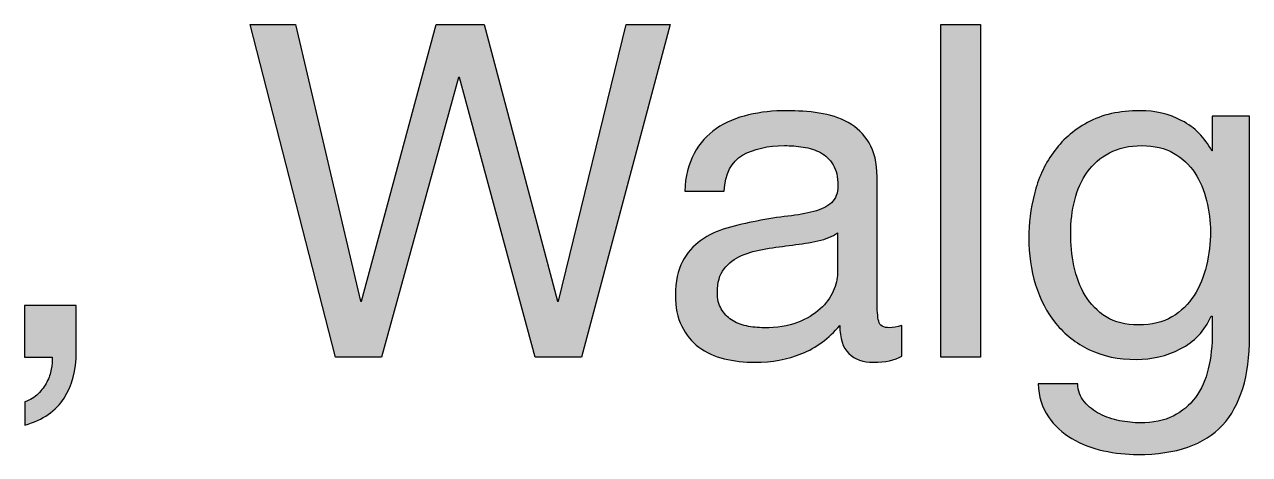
# Paper-space layout 'A2mask' of a CAD drawing. Extents: x 0 to 564, y 0 to 393.
# Drawn here: x 476.83 to 484.42, y 44.58 to 47.24 of the extents above; entities that cross this region are included whole.
import ezdxf
from ezdxf.enums import TextEntityAlignment as Align

# ---------------------------------------------------------------- set-up
doc = ezdxf.new("R2010")
doc.units = 0
doc.layers.get('0').update_dxf_attribs({"linetype": 'CONTINUOUS'})
doc.layers.get('Defpoints').update_dxf_attribs({"linetype": 'CONTINUOUS'})
doc.layers.add('JPP_Mask', color=7, linetype='CONTINUOUS')
doc.styles.add('JPP', font='arial.ttf')

# ---------------------------------------------------------------- blocks, each defined once
blk = doc.blocks.new('A2mask')
at = {"true_color": 0x004a91}
for points in [[(480.8334, 47.238), (480.5597, 47.238), (480.1412, 45.5249), (480.1356, 45.5249), (479.68, 47.238), (479.3828, 47.238), (478.9215, 45.5249), (478.9156, 45.5249), (478.512, 47.238), (478.232, 47.238), (478.7598, 45.1788), (479.0454, 45.1788), (479.5213, 46.9093), (479.5272, 46.9093), (479.9971, 45.1788), (480.2827, 45.1788)], [(482.7543, 47.238), (482.5094, 47.238), (482.5094, 45.1788), (482.7543, 45.1788)]]:
    blk.add_hatch(color=154, dxfattribs=at).paths.add_polyline_path(points)
h = blk.add_hatch(color=154, dxfattribs=at)
edge = h.paths.add_edge_path()
edge.add_spline(control_points=[(482.1141, 45.5277), (482.1141, 45.5277), (482.1141, 46.295), (482.1141, 46.295), (482.1141, 46.3814), (482.0978, 46.4517), (482.065, 46.5055)], knot_values=[30, 30, 30, 30, 31, 31, 31, 32, 32, 32, 32], degree=3, periodic=0)
edge.add_spline(control_points=[(482.065, 46.5055), (482.0322, 46.5592), (481.9892, 46.6011), (481.9355, 46.631)], knot_values=[29, 29, 29, 29, 30, 30, 30, 30], degree=3, periodic=0)
edge.add_spline(control_points=[(481.9355, 46.631), (481.8815, 46.6608), (481.8215, 46.6805), (481.7552, 46.6901)], knot_values=[28, 28, 28, 28, 29, 29, 29, 29], degree=3, periodic=0)
edge.add_spline(control_points=[(481.7552, 46.6901), (481.6886, 46.6997), (481.622, 46.7045), (481.5548, 46.7045)], knot_values=[27, 27, 27, 27, 28, 28, 28, 28], degree=3, periodic=0)
edge.add_spline(control_points=[(481.5548, 46.7045), (481.4719, 46.7045), (481.3931, 46.6959), (481.3182, 46.6785)], knot_values=[26, 26, 26, 26, 27, 27, 27, 27], degree=3, periodic=0)
edge.add_spline(control_points=[(481.3182, 46.6785), (481.2433, 46.6613), (481.1767, 46.6328), (481.119, 46.5935)], knot_values=[25, 25, 25, 25, 26, 26, 26, 26], degree=3, periodic=0)
edge.add_spline(control_points=[(481.119, 46.5935), (481.0614, 46.5541), (481.0153, 46.5026), (480.9809, 46.4391)], knot_values=[24, 24, 24, 24, 25, 25, 25, 25], degree=3, periodic=0)
edge.add_spline(control_points=[(480.9809, 46.4391), (480.9461, 46.3756), (480.9269, 46.2978), (480.9229, 46.2055)], knot_values=[23, 23, 23, 23, 24, 24, 24, 24], degree=3, periodic=0)
edge.add_spline(control_points=[(480.9229, 46.2055), (480.9229, 46.2055), (481.1681, 46.2055), (481.1681, 46.2055), (481.174, 46.3152), (481.2115, 46.3896), (481.2807, 46.429), (481.35, 46.4684), (481.4365, 46.4881), (481.5402, 46.4881)], knot_values=[20, 20, 20, 20, 21, 21, 21, 22, 22, 22, 23, 23, 23, 23], degree=3, periodic=0)
edge.add_spline(control_points=[(481.5402, 46.4881), (481.5786, 46.4881), (481.6177, 46.4853), (481.6572, 46.4795)], knot_values=[19, 19, 19, 19, 20, 20, 20, 20], degree=3, periodic=0)
edge.add_spline(control_points=[(481.6572, 46.4795), (481.6962, 46.4737), (481.732, 46.4623), (481.7638, 46.4449)], knot_values=[18, 18, 18, 18, 19, 19, 19, 19], degree=3, periodic=0)
edge.add_spline(control_points=[(481.7638, 46.4449), (481.7953, 46.4277), (481.8215, 46.4027), (481.8417, 46.37)], knot_values=[17, 17, 17, 17, 18, 18, 18, 18], degree=3, periodic=0)
edge.add_spline(control_points=[(481.8417, 46.37), (481.8619, 46.3372), (481.8719, 46.294), (481.8719, 46.2401)], knot_values=[16, 16, 16, 16, 17, 17, 17, 17], degree=3, periodic=0)
edge.add_spline(control_points=[(481.8719, 46.2401), (481.8719, 46.1941), (481.8583, 46.1589), (481.8314, 46.1349), (481.8046, 46.1109), (481.7682, 46.0925), (481.7218, 46.0801)], knot_values=[14, 14, 14, 14, 15, 15, 15, 16, 16, 16, 16], degree=3, periodic=0)
edge.add_spline(control_points=[(481.7218, 46.0801), (481.6757, 46.0675), (481.6224, 46.0579), (481.5617, 46.0513)], knot_values=[13, 13, 13, 13, 14, 14, 14, 14], degree=3, periodic=0)
edge.add_spline(control_points=[(481.5617, 46.0513), (481.5014, 46.0445), (481.4375, 46.0344), (481.3702, 46.0209)], knot_values=[12, 12, 12, 12, 13, 13, 13, 13], degree=3, periodic=0)
edge.add_spline(control_points=[(481.3702, 46.0209), (481.3066, 46.0095), (481.2446, 45.9949), (481.184, 45.9777), (481.1233, 45.9605), (481.0697, 45.9349), (481.0226, 45.9013)], knot_values=[10, 10, 10, 10, 11, 11, 11, 12, 12, 12, 12], degree=3, periodic=0)
edge.add_spline(control_points=[(481.0226, 45.9013), (480.9752, 45.8677), (480.9375, 45.8238), (480.9086, 45.7701)], knot_values=[9, 9, 9, 9, 10, 10, 10, 10], degree=3, periodic=0)
edge.add_spline(control_points=[(480.9086, 45.7701), (480.8798, 45.7163), (480.8652, 45.647), (480.8652, 45.5623)], knot_values=[8, 8, 8, 8, 9, 9, 9, 9], degree=3, periodic=0)
edge.add_spline(control_points=[(480.8652, 45.5623), (480.8652, 45.4875), (480.8785, 45.4235), (480.9043, 45.3707)], knot_values=[7, 7, 7, 7, 8, 8, 8, 8], degree=3, periodic=0)
edge.add_spline(control_points=[(480.9043, 45.3707), (480.9302, 45.3176), (480.9656, 45.2744), (481.011, 45.2408)], knot_values=[6, 6, 6, 6, 7, 7, 7, 7], degree=3, periodic=0)
edge.add_spline(control_points=[(481.011, 45.2408), (481.0561, 45.2071), (481.1084, 45.1831), (481.1681, 45.1687), (481.2277, 45.1543), (481.2913, 45.1472), (481.3586, 45.1472)], knot_values=[4, 4, 4, 4, 5, 5, 5, 6, 6, 6, 6], degree=3, periodic=0)
edge.add_spline(control_points=[(481.3586, 45.1472), (481.4623, 45.1472), (481.5591, 45.1649), (481.6482, 45.2005)], knot_values=[3, 3, 3, 3, 4, 4, 4, 4], degree=3, periodic=0)
edge.add_spline(control_points=[(481.6482, 45.2005), (481.7377, 45.236), (481.8162, 45.2941), (481.8835, 45.375)], knot_values=[2, 2, 2, 2, 3, 3, 3, 3], degree=3, periodic=0)
edge.add_spline(control_points=[(481.8835, 45.375), (481.8835, 45.2941), (481.902, 45.236), (481.9398, 45.2005)], knot_values=[1, 1, 1, 1, 2, 2, 2, 2], degree=3, periodic=0)
edge.add_spline(control_points=[(481.9398, 45.2005), (481.9772, 45.1649), (482.0276, 45.1472), (482.0912, 45.1472)], knot_values=[0, 0, 0, 0, 1, 1, 1, 1], degree=3, periodic=0)
edge.add_spline(control_points=[(482.0912, 45.1472), (482.1661, 45.1472), (482.2248, 45.1596), (482.2668, 45.1846)], knot_values=[36, 36, 36, 36, 37, 37, 37, 37], degree=3, periodic=0)
edge.add_spline(control_points=[(482.2668, 45.1846), (482.2668, 45.1846), (482.2668, 45.375), (482.2668, 45.375), (482.238, 45.3654), (482.2132, 45.3606), (482.192, 45.3606)], knot_values=[34, 34, 34, 34, 35, 35, 35, 36, 36, 36, 36], degree=3, periodic=0)
edge.add_spline(control_points=[(482.192, 45.3606), (482.1535, 45.3606), (482.131, 45.374), (482.1244, 45.4008)], knot_values=[33, 33, 33, 33, 34, 34, 34, 34], degree=3, periodic=0)
edge.add_spline(control_points=[(482.1244, 45.4008), (482.1174, 45.4278), (482.1141, 45.4701), (482.1141, 45.5277)], knot_values=[32, 32, 32, 32, 33, 33, 33, 33], degree=3, periodic=0)
edge = h.paths.add_edge_path(flags=16)
edge.add_spline(control_points=[(481.8689, 45.9489), (481.8689, 45.9489), (481.8689, 45.6979), (481.8689, 45.6979), (481.8689, 45.6634), (481.8603, 45.6263), (481.843, 45.5869), (481.8258, 45.5474), (481.7986, 45.511), (481.7622, 45.4774), (481.7257, 45.4437), (481.6787, 45.4157), (481.621, 45.3937)], knot_values=[10, 10, 10, 10, 11, 11, 11, 12, 12, 12, 13, 13, 13, 14, 14, 14, 14], degree=3, periodic=0)
edge.add_spline(control_points=[(481.621, 45.3937), (481.5634, 45.3715), (481.4941, 45.3606), (481.4133, 45.3606)], knot_values=[9, 9, 9, 9, 10, 10, 10, 10], degree=3, periodic=0)
edge.add_spline(control_points=[(481.4133, 45.3606), (481.3768, 45.3606), (481.3407, 45.3644), (481.3053, 45.372)], knot_values=[8, 8, 8, 8, 9, 9, 9, 9], degree=3, periodic=0)
edge.add_spline(control_points=[(481.3053, 45.372), (481.2695, 45.3798), (481.239, 45.3922), (481.2128, 45.4096)], knot_values=[7, 7, 7, 7, 8, 8, 8, 8], degree=3, periodic=0)
edge.add_spline(control_points=[(481.2128, 45.4096), (481.187, 45.4268), (481.1658, 45.4494), (481.1495, 45.4774)], knot_values=[6, 6, 6, 6, 7, 7, 7, 7], degree=3, periodic=0)
edge.add_spline(control_points=[(481.1495, 45.4774), (481.133, 45.5052), (481.125, 45.5393), (481.125, 45.5797)], knot_values=[5, 5, 5, 5, 6, 6, 6, 6], degree=3, periodic=0)
edge.add_spline(control_points=[(481.125, 45.5797), (481.125, 45.6412), (481.1389, 45.6897), (481.1668, 45.7254)], knot_values=[4, 4, 4, 4, 5, 5, 5, 5], degree=3, periodic=0)
edge.add_spline(control_points=[(481.1668, 45.7254), (481.1946, 45.7608), (481.2307, 45.7883), (481.2748, 45.8075)], knot_values=[3, 3, 3, 3, 4, 4, 4, 4], degree=3, periodic=0)
edge.add_spline(control_points=[(481.2748, 45.8075), (481.3192, 45.8268), (481.3692, 45.8407), (481.4249, 45.8493)], knot_values=[2, 2, 2, 2, 3, 3, 3, 3], degree=3, periodic=0)
edge.add_spline(control_points=[(481.4249, 45.8493), (481.4805, 45.8581), (481.5359, 45.8657), (481.5905, 45.8725)], knot_values=[1, 1, 1, 1, 2, 2, 2, 2], degree=3, periodic=0)
edge.add_spline(control_points=[(481.5905, 45.8725), (481.6456, 45.8791), (481.6979, 45.8877), (481.7479, 45.8983)], knot_values=[0, 0, 0, 0, 1, 1, 1, 1], degree=3, periodic=0)
edge.add_spline(control_points=[(481.7479, 45.8983), (481.798, 45.9089), (481.8381, 45.9258), (481.8689, 45.9489)], knot_values=[14, 14, 14, 14, 15, 15, 15, 15], degree=3, periodic=0)
h = blk.add_hatch(color=154, dxfattribs=at)
edge = h.paths.add_edge_path(flags=16)
edge.add_spline(control_points=[(483.9412, 45.4283), (483.9978, 45.4619), (484.0435, 45.5062), (484.078, 45.561), (484.1128, 45.6157), (484.1383, 45.6778), (484.1545, 45.7469), (484.1708, 45.8162), (484.1791, 45.8854), (484.1791, 45.9547), (484.1791, 46.0199), (484.1714, 46.0844), (484.1559, 46.1478), (484.1406, 46.2113), (484.1161, 46.2685), (484.0823, 46.3195), (484.0488, 46.3703), (484.0051, 46.4113), (483.9511, 46.4421), (483.8974, 46.4727), (483.8318, 46.4881), (483.7549, 46.4881), (483.6761, 46.4881), (483.6088, 46.4732), (483.5531, 46.4434), (483.4975, 46.4136), (483.4517, 46.3738), (483.4163, 46.3238), (483.3805, 46.2738), (483.3547, 46.2161), (483.3384, 46.1507), (483.3219, 46.0854), (483.3139, 46.0171), (483.3139, 45.946), (483.3139, 45.8786), (483.3205, 45.8114), (483.3341, 45.7441), (483.3474, 45.6768), (483.3706, 45.6157), (483.4034, 45.561), (483.4358, 45.5062), (483.4792, 45.4619), (483.5329, 45.4283), (483.5869, 45.3947), (483.6542, 45.3778), (483.7347, 45.3778), (483.8156, 45.3778), (483.8845, 45.3947), (483.9412, 45.4283)], knot_values=[0, 0, 0, 0, 1, 1, 1, 2, 2, 2, 3, 3, 3, 4, 4, 4, 5, 5, 5, 6, 6, 6, 7, 7, 7, 8, 8, 8, 9, 9, 9, 10, 10, 10, 11, 11, 11, 12, 12, 12, 13, 13, 13, 14, 14, 14, 15, 15, 15, 16, 16, 16, 16], degree=3, periodic=0)
edge = h.paths.add_edge_path()
edge.add_spline(control_points=[(484.2539, 44.7577), (484.1426, 44.6366), (483.9677, 44.5761), (483.7291, 44.5761), (483.6598, 44.5761), (483.5893, 44.5837), (483.517, 44.5991), (483.4451, 44.6145), (483.3795, 44.6395), (483.3209, 44.6742), (483.2622, 44.7086), (483.2138, 44.7538), (483.1754, 44.8097), (483.137, 44.8655), (483.1158, 44.9336), (483.1118, 45.0145), (483.1118, 45.0145), (483.357, 45.0145), (483.357, 45.0145), (483.359, 44.9702), (483.3729, 44.9328), (483.3987, 44.902), (483.4249, 44.8711), (483.4567, 44.8461), (483.4942, 44.8269), (483.5316, 44.8077), (483.5724, 44.7938), (483.6168, 44.7852), (483.6608, 44.7765), (483.7032, 44.7721), (483.7437, 44.7721), (483.8242, 44.7721), (483.8924, 44.7862), (483.9484, 44.814), (484.0041, 44.8418), (484.0502, 44.8803), (484.0866, 44.9293), (484.1234, 44.9783), (484.1496, 45.0375), (484.1661, 45.1067), (484.1824, 45.176), (484.1907, 45.2519), (484.1907, 45.3345), (484.1907, 45.3345), (484.1907, 45.4326), (484.1907, 45.4326), (484.1907, 45.4326), (484.1847, 45.4326), (484.1847, 45.4326), (484.1426, 45.3403), (484.0787, 45.2726), (483.9928, 45.2293), (483.9074, 45.1861), (483.8166, 45.1644), (483.7205, 45.1644), (483.6088, 45.1644), (483.5117, 45.1846), (483.4292, 45.225), (483.3464, 45.2653), (483.2771, 45.3196), (483.2215, 45.3879), (483.1658, 45.4561), (483.124, 45.536), (483.0962, 45.6273), (483.068, 45.7186), (483.0541, 45.8152), (483.0541, 45.9171), (483.0541, 46.0055), (483.0657, 46.0963), (483.0889, 46.1898), (483.1118, 46.2829), (483.1502, 46.3675), (483.2042, 46.4434), (483.2579, 46.5195), (483.3291, 46.5819), (483.4176, 46.631), (483.5061, 46.68), (483.6148, 46.7045), (483.7437, 46.7045), (483.8378, 46.7045), (483.9243, 46.6838), (484.0031, 46.6425), (484.082, 46.6011), (484.1433, 46.5392), (484.1877, 46.4565), (484.1877, 46.4565), (484.1907, 46.4565), (484.1907, 46.4565), (484.1907, 46.4565), (484.1907, 46.6699), (484.1907, 46.6699), (484.1907, 46.6699), (484.4213, 46.6699), (484.4213, 46.6699), (484.4213, 46.6699), (484.4213, 45.3057), (484.4213, 45.3057), (484.4213, 45.0615), (484.3656, 44.8789), (484.2539, 44.7577)], knot_values=[0, 0, 0, 0, 1, 1, 1, 2, 2, 2, 3, 3, 3, 4, 4, 4, 5, 5, 5, 6, 6, 6, 7, 7, 7, 8, 8, 8, 9, 9, 9, 10, 10, 10, 11, 11, 11, 12, 12, 12, 13, 13, 13, 14, 14, 14, 15, 15, 15, 16, 16, 16, 17, 17, 17, 18, 18, 18, 19, 19, 19, 20, 20, 20, 21, 21, 21, 22, 22, 22, 23, 23, 23, 24, 24, 24, 25, 25, 25, 26, 26, 26, 27, 27, 27, 28, 28, 28, 29, 29, 29, 30, 30, 30, 31, 31, 31, 32, 32, 32, 33, 33, 33, 33], degree=3, periodic=0)
h = blk.add_hatch(color=154, dxfattribs=at)
edge = h.paths.add_edge_path()
edge.add_spline(control_points=[(477.1538, 45.2076), (477.1538, 45.2076), (477.1538, 45.4989), (477.1538, 45.4989), (477.1538, 45.4989), (477.1087, 45.4989), (477.0524, 45.4989)], knot_values=[10.624977, 10.624977, 10.624977, 10.624977, 11.624977, 11.624977, 11.624977, 12, 12, 12, 12], degree=3, periodic=0)
edge.add_spline(control_points=[(477.0524, 45.4989), (476.996, 45.4989), (476.9285, 45.4989), (476.8834, 45.4989)], knot_values=[10.249985, 10.249985, 10.249985, 10.249985, 10.624977, 10.624977, 10.624977, 10.624977], degree=3, periodic=0)
edge.add_spline(control_points=[(476.8834, 45.4989), (476.8721, 45.4989), (476.8623, 45.4989), (476.8544, 45.4989)], knot_values=[10.156237, 10.156237, 10.156237, 10.156237, 10.249985, 10.249985, 10.249985, 10.249985], degree=3, periodic=0)
edge.add_spline(control_points=[(476.8333, 45.4989), (476.8333, 45.4989), (476.8333, 45.4989), (476.8333, 45.4989), (476.8333, 45.4989), (476.8333, 45.4989), (476.8333, 45.4989)], knot_values=[9.999502, 9.999502, 9.999502, 9.999502, 10, 10, 10, 10.000967, 10.000967, 10.000967, 10.000967], degree=3, periodic=0)
edge.add_spline(control_points=[(476.8333, 45.4933), (476.8333, 45.4912), (476.8333, 45.4884), (476.8333, 45.4851)], knot_values=[9.874992, 9.874992, 9.874992, 9.874992, 9.921867, 9.921867, 9.921867, 9.921867], degree=3, periodic=0)
edge.add_spline(control_points=[(476.8333, 45.4851), (476.8333, 45.472), (476.8333, 45.4504), (476.8333, 45.4247)], knot_values=[9.687496, 9.687496, 9.687496, 9.687496, 9.874992, 9.874992, 9.874992, 9.874992], degree=3, periodic=0)
edge.add_spline(control_points=[(476.8333, 45.4247), (476.8333, 45.3989), (476.8333, 45.3689), (476.8333, 45.3388)], knot_values=[9.5, 9.5, 9.5, 9.5, 9.687496, 9.687496, 9.687496, 9.687496], degree=3, periodic=0)
edge.add_spline(control_points=[(476.8333, 45.3388), (476.8333, 45.3088), (476.8333, 45.2788), (476.8333, 45.253)], knot_values=[9.312504, 9.312504, 9.312504, 9.312504, 9.5, 9.5, 9.5, 9.5], degree=3, periodic=0)
edge.add_spline(control_points=[(476.8333, 45.253), (476.8333, 45.2273), (476.8333, 45.2057), (476.8333, 45.1926)], knot_values=[9.125007, 9.125007, 9.125007, 9.125007, 9.312504, 9.312504, 9.312504, 9.312504], degree=3, periodic=0)
edge.add_spline(control_points=[(476.8333, 45.1788), (476.8333, 45.1788), (476.8333, 45.1788), (476.8333, 45.1788), (476.8333, 45.1788), (476.8333, 45.1788), (476.8333, 45.1788)], knot_values=[8.999033, 8.999033, 8.999033, 8.999033, 9.000264, 9.000264, 9.000264, 9.001231, 9.001231, 9.001231, 9.001231], degree=3, periodic=0)
edge.add_spline(control_points=[(476.8353, 45.1788), (476.8371, 45.1788), (476.8403, 45.1788), (476.8445, 45.1788)], knot_values=[8.843763, 8.843763, 8.843763, 8.843763, 8.937511, 8.937511, 8.937511, 8.937511], degree=3, periodic=0)
edge.add_spline(control_points=[(476.8445, 45.1788), (476.8487, 45.1788), (476.854, 45.1788), (476.86, 45.1788)], knot_values=[8.750015, 8.750015, 8.750015, 8.750015, 8.843763, 8.843763, 8.843763, 8.843763], degree=3, periodic=0)
edge.add_spline(control_points=[(476.86, 45.1788), (476.8839, 45.1788), (476.9198, 45.1788), (476.9498, 45.1788)], knot_values=[8.375023, 8.375023, 8.375023, 8.375023, 8.750015, 8.750015, 8.750015, 8.750015], degree=3, periodic=0)
edge.add_spline(control_points=[(476.9498, 45.1788), (476.9797, 45.1788), (477.0037, 45.1788), (477.0037, 45.1788), (477.0056, 45.1558), (477.004, 45.1308), (476.9993, 45.1038)], knot_values=[7, 7, 7, 7, 7.375023, 7.375023, 7.375023, 8.375023, 8.375023, 8.375023, 8.375023], degree=3, periodic=0)
edge.add_spline(control_points=[(476.9993, 45.1038), (476.9944, 45.0769), (476.9854, 45.0504), (476.9718, 45.0246)], knot_values=[6, 6, 6, 6, 7, 7, 7, 7], degree=3, periodic=0)
edge.add_spline(control_points=[(476.9718, 45.0246), (476.9586, 44.9986), (476.9407, 44.9745), (476.9185, 44.9523)], knot_values=[5, 5, 5, 5, 6, 6, 6, 6], degree=3, periodic=0)
edge.add_spline(control_points=[(476.9185, 44.9523), (476.8963, 44.9303), (476.8691, 44.9134), (476.8363, 44.902)], knot_values=[4, 4, 4, 4, 5, 5, 5, 5], degree=3, periodic=0)
edge.add_spline(control_points=[(476.8363, 44.902), (476.8363, 44.902), (476.8363, 44.7577), (476.8363, 44.7577), (476.948, 44.7905), (477.0285, 44.8461), (477.0785, 44.925), (477.1286, 45.0039), (477.1538, 45.0981), (477.1538, 45.2076)], knot_values=[1, 1, 1, 1, 2, 2, 2, 3, 3, 3, 4, 4, 4, 4], degree=3, periodic=0)
at = {"layer": 'Defpoints', "color": 154, "true_color": 0x004a91}
for points in [[(479.9971, 45.1788), (479.5272, 46.9093), (479.5213, 46.9093), (479.0454, 45.1788), (478.7598, 45.1788), (478.232, 47.238), (478.512, 47.238), (478.9156, 45.5249), (478.9215, 45.5249), (479.3828, 47.238), (479.68, 47.238), (480.1356, 45.5249), (480.1412, 45.5249), (480.5597, 47.238), (480.8334, 47.238), (480.2827, 45.1788), (479.9971, 45.1788)], [(482.7543, 47.238), (482.7543, 45.1788), (482.5094, 45.1788), (482.5094, 47.238), (482.7543, 47.238)]]:
    blk.add_lwpolyline(points, dxfattribs=at)
for points, knots in [([(482.0912, 45.1472), (482.0276, 45.1472), (481.9772, 45.1649), (481.9398, 45.2005), (481.902, 45.236), (481.8835, 45.2941), (481.8835, 45.375), (481.8162, 45.2941), (481.7377, 45.236), (481.6482, 45.2005), (481.5591, 45.1649), (481.4623, 45.1472), (481.3586, 45.1472), (481.2913, 45.1472), (481.2277, 45.1543), (481.1681, 45.1687), (481.1084, 45.1831), (481.0561, 45.2071), (481.011, 45.2408), (480.9656, 45.2744), (480.9302, 45.3176), (480.9043, 45.3707), (480.8785, 45.4235), (480.8652, 45.4875), (480.8652, 45.5623), (480.8652, 45.647), (480.8798, 45.7163), (480.9086, 45.7701), (480.9375, 45.8238), (480.9752, 45.8677), (481.0226, 45.9013), (481.0697, 45.9349), (481.1233, 45.9605), (481.184, 45.9777), (481.2446, 45.9949), (481.3066, 46.0095), (481.3702, 46.0209), (481.4375, 46.0344), (481.5014, 46.0445), (481.5617, 46.0513), (481.6224, 46.0579), (481.6757, 46.0675), (481.7218, 46.0801), (481.7682, 46.0925), (481.8046, 46.1109), (481.8314, 46.1349), (481.8583, 46.1589), (481.8719, 46.1941), (481.8719, 46.2401), (481.8719, 46.294), (481.8619, 46.3372), (481.8417, 46.37), (481.8215, 46.4027), (481.7953, 46.4277), (481.7638, 46.4449), (481.732, 46.4623), (481.6962, 46.4737), (481.6572, 46.4795), (481.6177, 46.4853), (481.5786, 46.4881), (481.5402, 46.4881), (481.4365, 46.4881), (481.35, 46.4684), (481.2807, 46.429), (481.2115, 46.3896), (481.174, 46.3152), (481.1681, 46.2055), (481.1681, 46.2055), (480.9229, 46.2055), (480.9229, 46.2055), (480.9269, 46.2978), (480.9461, 46.3756), (480.9809, 46.4391), (481.0153, 46.5026), (481.0614, 46.5541), (481.119, 46.5935), (481.1767, 46.6328), (481.2433, 46.6613), (481.3182, 46.6785), (481.3931, 46.6959), (481.4719, 46.7045), (481.5548, 46.7045), (481.622, 46.7045), (481.6886, 46.6997), (481.7552, 46.6901), (481.8215, 46.6805), (481.8815, 46.6608), (481.9355, 46.631), (481.9892, 46.6011), (482.0322, 46.5592), (482.065, 46.5055), (482.0978, 46.4517), (482.1141, 46.3814), (482.1141, 46.295), (482.1141, 46.295), (482.1141, 45.5277), (482.1141, 45.5277), (482.1141, 45.4701), (482.1174, 45.4278), (482.1244, 45.4008), (482.131, 45.374), (482.1535, 45.3606), (482.192, 45.3606), (482.2132, 45.3606), (482.238, 45.3654), (482.2668, 45.375), (482.2668, 45.375), (482.2668, 45.1846), (482.2668, 45.1846), (482.2248, 45.1596), (482.1661, 45.1472), (482.0912, 45.1472)], [0, 0, 0, 0, 1, 1, 1, 2, 2, 2, 3, 3, 3, 4, 4, 4, 5, 5, 5, 6, 6, 6, 7, 7, 7, 8, 8, 8, 9, 9, 9, 10, 10, 10, 11, 11, 11, 12, 12, 12, 13, 13, 13, 14, 14, 14, 15, 15, 15, 16, 16, 16, 17, 17, 17, 18, 18, 18, 19, 19, 19, 20, 20, 20, 21, 21, 21, 22, 22, 22, 23, 23, 23, 24, 24, 24, 25, 25, 25, 26, 26, 26, 27, 27, 27, 28, 28, 28, 29, 29, 29, 30, 30, 30, 31, 31, 31, 32, 32, 32, 33, 33, 33, 34, 34, 34, 35, 35, 35, 36, 36, 36, 37, 37, 37, 37]), ([(484.2539, 44.7577), (484.1426, 44.6366), (483.9677, 44.5761), (483.7291, 44.5761), (483.6598, 44.5761), (483.5893, 44.5837), (483.517, 44.5991), (483.4451, 44.6145), (483.3795, 44.6395), (483.3209, 44.6742), (483.2622, 44.7086), (483.2138, 44.7538), (483.1754, 44.8097), (483.137, 44.8655), (483.1158, 44.9336), (483.1118, 45.0145), (483.1118, 45.0145), (483.357, 45.0145), (483.357, 45.0145), (483.359, 44.9702), (483.3729, 44.9328), (483.3987, 44.902), (483.4249, 44.8711), (483.4567, 44.8461), (483.4942, 44.8269), (483.5316, 44.8077), (483.5724, 44.7938), (483.6168, 44.7852), (483.6608, 44.7765), (483.7032, 44.7721), (483.7437, 44.7721), (483.8242, 44.7721), (483.8924, 44.7862), (483.9484, 44.814), (484.0041, 44.8418), (484.0502, 44.8803), (484.0866, 44.9293), (484.1234, 44.9783), (484.1496, 45.0375), (484.1661, 45.1067), (484.1824, 45.176), (484.1907, 45.2519), (484.1907, 45.3345), (484.1907, 45.3345), (484.1907, 45.4326), (484.1907, 45.4326), (484.1907, 45.4326), (484.1847, 45.4326), (484.1847, 45.4326), (484.1426, 45.3403), (484.0787, 45.2726), (483.9928, 45.2293), (483.9074, 45.1861), (483.8166, 45.1644), (483.7205, 45.1644), (483.6088, 45.1644), (483.5117, 45.1846), (483.4292, 45.225), (483.3464, 45.2653), (483.2771, 45.3196), (483.2215, 45.3879), (483.1658, 45.4561), (483.124, 45.536), (483.0962, 45.6273), (483.068, 45.7186), (483.0541, 45.8152), (483.0541, 45.9171), (483.0541, 46.0055), (483.0657, 46.0963), (483.0889, 46.1898), (483.1118, 46.2829), (483.1502, 46.3675), (483.2042, 46.4434), (483.2579, 46.5195), (483.3291, 46.5819), (483.4176, 46.631), (483.5061, 46.68), (483.6148, 46.7045), (483.7437, 46.7045), (483.8378, 46.7045), (483.9243, 46.6838), (484.0031, 46.6425), (484.082, 46.6011), (484.1433, 46.5392), (484.1877, 46.4565), (484.1877, 46.4565), (484.1907, 46.4565), (484.1907, 46.4565), (484.1907, 46.4565), (484.1907, 46.6699), (484.1907, 46.6699), (484.1907, 46.6699), (484.4213, 46.6699), (484.4213, 46.6699), (484.4213, 46.6699), (484.4213, 45.3057), (484.4213, 45.3057), (484.4213, 45.0615), (484.3656, 44.8789), (484.2539, 44.7577)], [0, 0, 0, 0, 1, 1, 1, 2, 2, 2, 3, 3, 3, 4, 4, 4, 5, 5, 5, 6, 6, 6, 7, 7, 7, 8, 8, 8, 9, 9, 9, 10, 10, 10, 11, 11, 11, 12, 12, 12, 13, 13, 13, 14, 14, 14, 15, 15, 15, 16, 16, 16, 17, 17, 17, 18, 18, 18, 19, 19, 19, 20, 20, 20, 21, 21, 21, 22, 22, 22, 23, 23, 23, 24, 24, 24, 25, 25, 25, 26, 26, 26, 27, 27, 27, 28, 28, 28, 29, 29, 29, 30, 30, 30, 31, 31, 31, 32, 32, 32, 33, 33, 33, 33]), ([(483.9412, 45.4283), (483.9978, 45.4619), (484.0435, 45.5062), (484.078, 45.561), (484.1128, 45.6157), (484.1383, 45.6778), (484.1545, 45.7469), (484.1708, 45.8162), (484.1791, 45.8854), (484.1791, 45.9547), (484.1791, 46.0199), (484.1714, 46.0844), (484.1559, 46.1478), (484.1406, 46.2113), (484.1161, 46.2685), (484.0823, 46.3195), (484.0488, 46.3703), (484.0051, 46.4113), (483.9511, 46.4421), (483.8974, 46.4727), (483.8318, 46.4881), (483.7549, 46.4881), (483.6761, 46.4881), (483.6088, 46.4732), (483.5531, 46.4434), (483.4975, 46.4136), (483.4517, 46.3738), (483.4163, 46.3238), (483.3805, 46.2738), (483.3547, 46.2161), (483.3384, 46.1507), (483.3219, 46.0854), (483.3139, 46.0171), (483.3139, 45.946), (483.3139, 45.8786), (483.3205, 45.8114), (483.3341, 45.7441), (483.3474, 45.6768), (483.3706, 45.6157), (483.4034, 45.561), (483.4358, 45.5062), (483.4792, 45.4619), (483.5329, 45.4283), (483.5869, 45.3947), (483.6542, 45.3778), (483.7347, 45.3778), (483.8156, 45.3778), (483.8845, 45.3947), (483.9412, 45.4283)], [0, 0, 0, 0, 1, 1, 1, 2, 2, 2, 3, 3, 3, 4, 4, 4, 5, 5, 5, 6, 6, 6, 7, 7, 7, 8, 8, 8, 9, 9, 9, 10, 10, 10, 11, 11, 11, 12, 12, 12, 13, 13, 13, 14, 14, 14, 15, 15, 15, 16, 16, 16, 16]), ([(481.7479, 45.8983), (481.6979, 45.8877), (481.6456, 45.8791), (481.5905, 45.8725), (481.5359, 45.8657), (481.4805, 45.8581), (481.4249, 45.8493), (481.3692, 45.8407), (481.3192, 45.8268), (481.2748, 45.8075), (481.2307, 45.7883), (481.1946, 45.7608), (481.1668, 45.7254), (481.1389, 45.6897), (481.125, 45.6412), (481.125, 45.5797), (481.125, 45.5393), (481.133, 45.5052), (481.1495, 45.4774), (481.1658, 45.4494), (481.187, 45.4268), (481.2128, 45.4096), (481.239, 45.3922), (481.2695, 45.3798), (481.3053, 45.372), (481.3407, 45.3644), (481.3768, 45.3606), (481.4133, 45.3606), (481.4941, 45.3606), (481.5634, 45.3715), (481.621, 45.3937), (481.6787, 45.4157), (481.7257, 45.4437), (481.7622, 45.4774), (481.7986, 45.511), (481.8258, 45.5474), (481.843, 45.5869), (481.8603, 45.6263), (481.8689, 45.6634), (481.8689, 45.6979), (481.8689, 45.6979), (481.8689, 45.9489), (481.8689, 45.9489), (481.8381, 45.9258), (481.798, 45.9089), (481.7479, 45.8983)], [0, 0, 0, 0, 1, 1, 1, 2, 2, 2, 3, 3, 3, 4, 4, 4, 5, 5, 5, 6, 6, 6, 7, 7, 7, 8, 8, 8, 9, 9, 9, 10, 10, 10, 11, 11, 11, 12, 12, 12, 13, 13, 13, 14, 14, 14, 15, 15, 15, 15]), ([(477.1538, 45.4989), (477.1538, 45.4989), (477.1538, 45.2076), (477.1538, 45.2076), (477.1538, 45.0981), (477.1286, 45.0039), (477.0785, 44.925), (477.0285, 44.8461), (476.948, 44.7905), (476.8363, 44.7577), (476.8363, 44.7577), (476.8363, 44.902), (476.8363, 44.902), (476.8691, 44.9134), (476.8963, 44.9303), (476.9185, 44.9523), (476.9407, 44.9745), (476.9586, 44.9986), (476.9718, 45.0246), (476.9854, 45.0504), (476.9944, 45.0769), (476.9993, 45.1038), (477.004, 45.1308), (477.0056, 45.1558), (477.0037, 45.1788), (477.0037, 45.1788), (476.8333, 45.1788), (476.8333, 45.1788), (476.8333, 45.1788), (476.8333, 45.4989), (476.8333, 45.4989), (476.8333, 45.4989), (477.1538, 45.4989), (477.1538, 45.4989)], [0, 0, 0, 0, 1, 1, 1, 2, 2, 2, 3, 3, 3, 4, 4, 4, 5, 5, 5, 6, 6, 6, 7, 7, 7, 8, 8, 8, 9, 9, 9, 10, 10, 10, 11, 11, 11, 11])]:
    blk.add_open_spline(points, degree=3, knots=knots, dxfattribs=at)
at = {"color": 7, "style": 'JPP'}
for tag, p in [('Client', (516.6, 80.5)), ('Project1', (516.6, 63)), ('Project2', (516.6, 57.75)), ('Project3', (516.6, 52.5)), ('Title1', (516.6, 40.25)), ('Title2', (516.6, 35)), ('Title3', (516.6, 29.75)), ('Status', (441, 5.25))]:
    blk.add_attdef(tag, text='', height=2.5, dxfattribs=at).set_placement(p, align=Align.MIDDLE_LEFT)
at = {"color": 2, "style": 'JPP'}
for tag, p in [('Scale', (460.25, 17.5)), ('Checked', (523.25, 17.5)), ('Drawn', (491.75, 17.5)), ('Date', (554.75, 17.5))]:
    blk.add_attdef(tag, text='', height=1.4, dxfattribs=at).set_placement(p, align=Align.MIDDLE_CENTER)
at = {"color": 6, "style": 'JPP'}
for tag, p in [('Ref', (504, 5.25)), ('DrgNo.', (533.4, 5.25))]:
    blk.add_attdef(tag, text='', height=2.8, dxfattribs=at).set_placement(p, align=Align.MIDDLE_LEFT)
blk.add_attdef('Rev', text='', height=2.8, dxfattribs=at).set_placement((557.3923, 5.25), align=Align.MIDDLE_CENTER)

psp = doc.layouts.new('A2mask')

# ---------------------------------------------------------------- block references
at = {"layer": 'JPP_Mask'}
psp.add_blockref('A2mask', (0, 0), dxfattribs=at)

doc.saveas('drawing.dxf')
